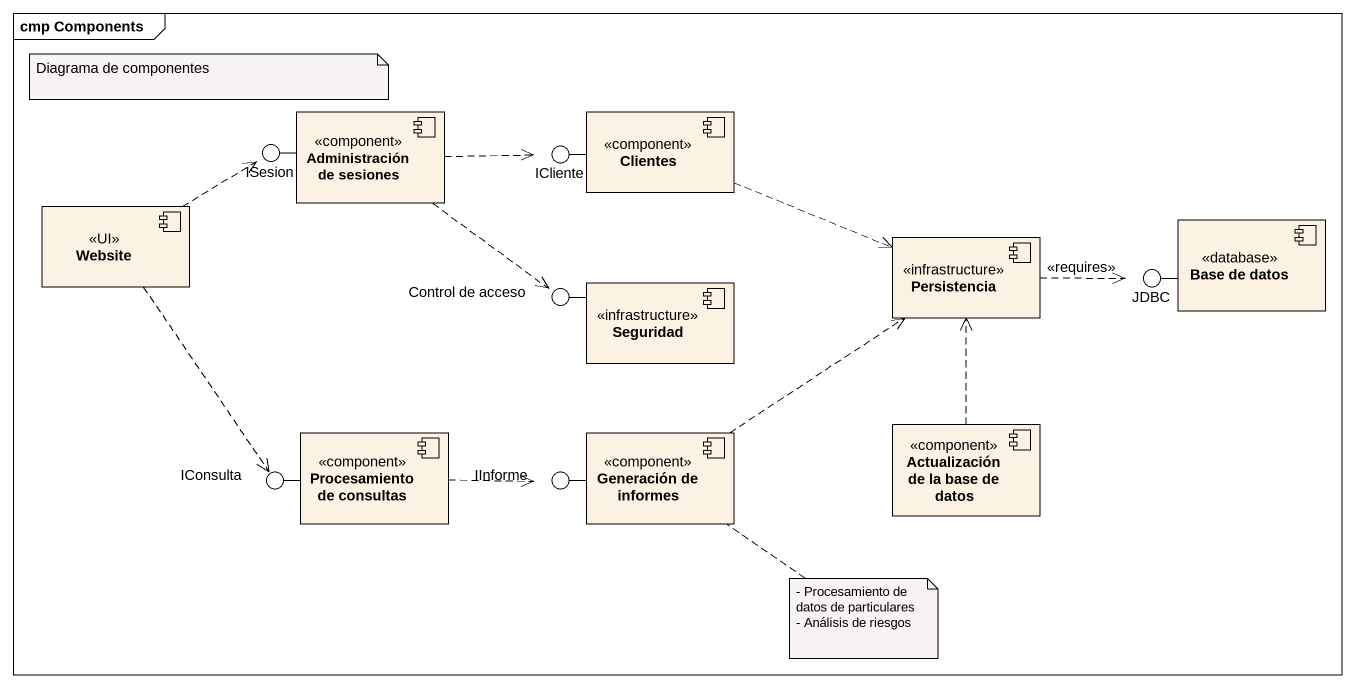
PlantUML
@startuml
mainframe cmp Components
() ISesion
component "Administración de sesiones" as Administración_de_sesiones <<component>>
() ICliente
component Clientes <<component>>
component Website <<UI>>
component "Base de datos" as Base_de_datos <<database>>
component Persistencia <<infrastructure>>
() JDBC
() "Control de acceso" as Control_de_acceso
component Seguridad <<infrastructure>>
component "Procesamiento de consultas" as Procesamiento_de_consultas <<component>>
component "Generación de informes" as Generación_de_informes <<component>>
component "Actualización de la base de datos" as Actualización_de_la_base_de <<component>>
() IConsulta
() IInforme
Administración_de_sesiones -left- ISesion
Clientes -left- ICliente
Base_de_datos -left- JDBC
Seguridad -left- Control_de_acceso
Procesamiento_de_consultas -left- IConsulta
Generación_de_informes -left- IInforme
Administración_de_sesiones .right.> ICliente
Administración_de_sesiones ..> Control_de_acceso
Clientes .right.> Persistencia
Website .up.> ISesion
Website ..> IConsulta
Persistencia .right.> JDBC : <<requires>>
Procesamiento_de_consultas .right.> IInforme
Generación_de_informes .up.> Persistencia
Actualización_de_la_base_de .up.> Persistencia
note as N1
  Diagrama de componentes
end note
note bottom of Generación_de_informes
  - Procesamiento de datos de particulares
  - Análisis de riesgos
end note
@enduml
